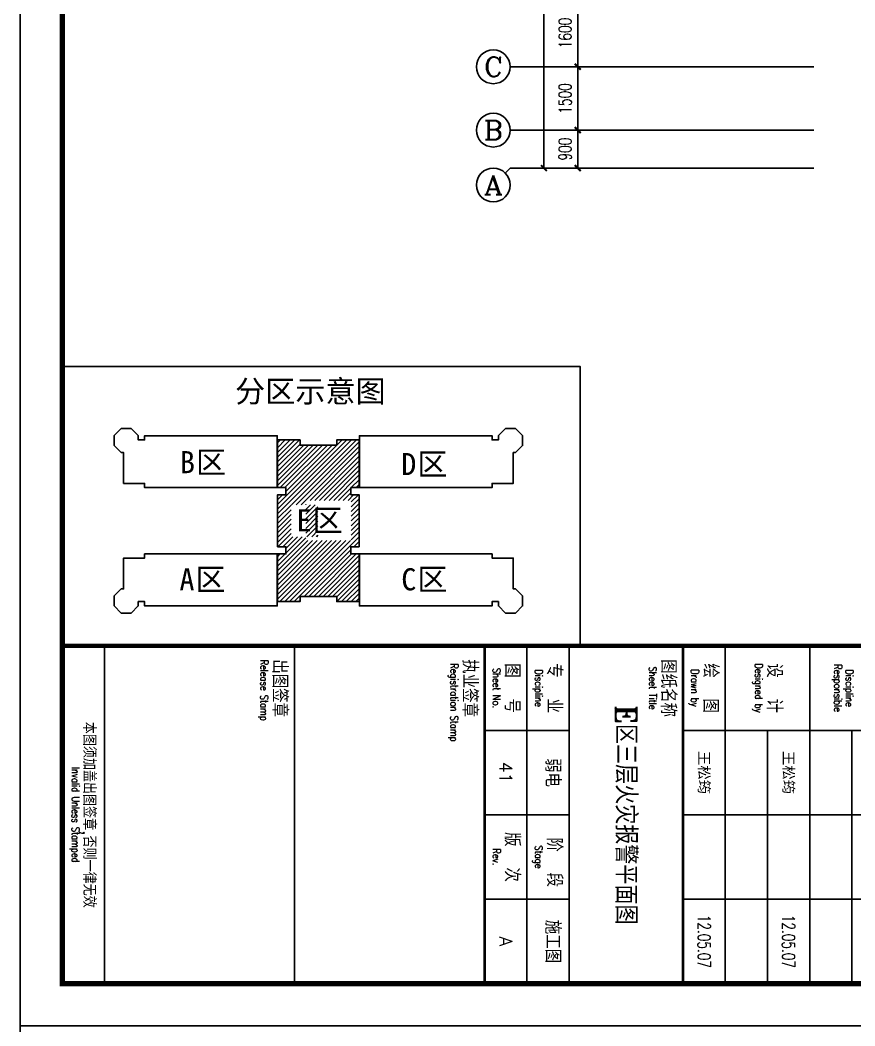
# Model space of a CAD drawing. Extents: x 190999 to 918899, y -200814 to 215286.
# Drawn here: x 666599 to 686368, y -81914 to -58091 of the extents above; entities that cross this region are included whole.
import ezdxf
from ezdxf.enums import TextEntityAlignment as Align

# ---------------------------------------------------------------- set-up
doc = ezdxf.new("R2010")
doc.units = 0
doc.header["$LTSCALE"] = 1000
doc.header["$MEASUREMENT"] = 0
doc.layers.get('Defpoints').update_dxf_attribs({"color": 1})
for name, color, linetype in [('AXIS', 3, 'Continuous'), ('AXIS_TEXT', 7, 'Continuous'), ('PUB_HATCH', 250, 'Continuous'), ('图框', 189, 'Continuous'), ('房间名称', 7, 'Continuous')]:
    doc.layers.add(name, color=color, linetype=linetype)
doc.styles.add('_TCH_AXIS', font='COMPLEX', dxfattribs={"bigfont": 'GBCBIG'})
doc.styles.add('COMPLEX', font='COMPLEX')
doc.styles.add('DIM_FONT', font='SIMPLEX', dxfattribs={"width": 0.7, "bigfont": 'GBCBIG'})
doc.styles.add('HT', font='simhei.ttf')
doc.styles.add('TKZ1_tjhts.shx', font='tjromant.shx', dxfattribs={"bigfont": 'tjhts.shx'})
doc.styles.add('TKZ2_tjkts.shx', font='tjromant.shx', dxfattribs={"bigfont": 'tjkts.shx'})
doc.styles.add('车', font='simhei.ttf')
doc.dimstyles.new('DIMN', dxfattribs={"dimtxt": 300, "dimasz": 100, "dimexe": 250, "dimexo": 300, "dimgap": 150, "dimtad": 1, "dimdec": 0, "dimzin": 0, "dimdsep": 46, "dimtxsty": 'DIM_FONT', "dimblk": 'ARCHTICK', "dimcen": 0.09, "dimclrt": 7, "dimazin": 2, "dimtfac": 1, "dimtdec": 0, "dimtix": 1, "dimtmove": 2, "dimatfit": 3, "dimfxl": 0, "dimtolj": 1, "dimtzin": 0, "dimarcsym": 0})

# ---------------------------------------------------------------- blocks, each defined once
blk = doc.blocks.new('TJAD_TK_A0')
at = {"layer": '图框'}
for p, q in [((2162, -441.7), (2162, 399.3)), ((2092, -284.7), (2092, -154.7)), ((2112, -284.7), (2112, -164.7)), ((2132, -284.7), (2132, -164.7)), ((2092, -244.7), (2152, -244.7)), ((2072, -254.7), (2152, -254.7)), ((2092, -264.7), (2152, -264.7)), ((2072, -274.7), (2152, -274.7)), ((2072, -311.7), (2152, -311.7)), ((2092, -311.7), (2092, -331.7)), ((2112, -311.7), (2112, -331.7)), ((2132, -311.7), (2132, -331.7)), ((2072, -321.7), (2152, -321.7)), ((2072, -376.7), (2152, -376.7)), ((2072, -421.7), (2152, -421.7)), ((973, -441.7), (2162, -441.7))]:
    blk.add_line(p, q, dxfattribs=at)
at = {"layer": '图框', "const_width": 1.2}
blk.add_lwpolyline([(2152, -431.7), (2152, 389.3), (998, 389.3), (998, -431.7)], close=True, dxfattribs=at)
at = {"layer": '图框'}
for points, const_width in [([(2072, 389.3), (2072, -431.7)], 1), ([(2072, -284.7), (2152, -284.7)], 0.6), ([(2072, -331.7), (2152, -331.7)], 0.6)]:
    blk.add_lwpolyline(points, dxfattribs=dict(at, const_width=const_width))
at = {"layer": '图框', "style": 'TKZ2_tjkts.shx', "width": 0.8}
for s, p in [('Discipline', (2082, -245.28)), ('Responsible', (2082, -248)), ('Designed by', (2082, -266.76)), ('Drawn by', (2082, -281.86)), ('Sheet Title', (2082, -291.86)), ('Discipline', (2082, -318.86)), ('Stage', (2122, -318.86)), ('Sheet No.', (2082, -328.86)), ('Rev.', (2122, -328.86)), ('Registration Stamp', (2085.41, -338.86)), ('Release Stamp', (2082.52, -383.86)), ('Invalid Unless Stamped', (2112, -428.53))]:
    blk.add_text(s, height=1.8, dxfattribs=at).set_placement(p, align=Align.MIDDLE_CENTER)
at = {"layer": '图框', "color": 0, "style": '车'}
for p in [(2102, -259.7), (2102, -279.7)]:
    blk.add_text('王松筠', height=2.5, dxfattribs=at).set_placement(p, align=Align.MIDDLE_CENTER)
at = {"layer": '图框', "color": 0, "style": 'TKZ1_tjhts.shx', "width": 0.7}
for p in [(2142, -259.7), (2142, -279.7)]:
    blk.add_text('12.05.07', height=3, dxfattribs=at).set_placement(p, align=Align.MIDDLE_CENTER)
at = {"layer": '图框', "style": 'TKZ2_tjkts.shx'}
for s, height, p in [('设  计', 3.6, (2082, -263.06)), ('绘  图', 3.6, (2082, -278.16)), ('图纸名称', 3.6, (2082, -288.16)), ('专  业', 3.6, (2082, -315.16)), (' 阶  段', 3.6, (2122, -315.16)), ('图  号', 3.6, (2082, -325.16)), ('版  次', 3.6, (2122, -325.16)), ('执业签章', 3.6, (2082, -335.16)), ('出图签章', 3.6, (2082, -380.16)), ('本图须加盖出图签章,否则一律无效', 3, (2112, -425.28))]:
    blk.add_text(s, height=height, dxfattribs=at).set_placement(p, align=Align.MIDDLE_CENTER)
at = {"layer": '图框', "color": 3, "style": 'TKZ1_tjhts.shx'}
for s, height, p in [('弱电', 3.6, (2102, -315.54)), ('施工图', 3.6, (2142, -315.54)), ('A', 3, (2142, -326.7))]:
    blk.add_text(s, height=height, dxfattribs=at).set_placement(p, align=Align.MIDDLE_CENTER)
blk = doc.blocks.new('_ArchTick')
at = {"const_width": 0.5}
blk.add_lwpolyline([(-0.7, -0.7), (0.7, 0.7)], dxfattribs=at)
blk = doc.blocks.new('*D665')
at = {"layer": 'AXIS', "color": 0, "lineweight": -2}
for p, q in [((680599, -60696), (679554, -60696)), ((679804, -61596), (679804, -60696)), ((680599, -61596), (679554, -61596))]:
    blk.add_line(p, q, dxfattribs=at)
at = {"layer": 'Defpoints', "color": 0}
for p in [(679804, -60696), (680899, -60696), (680899, -61596)]:
    blk.add_point(p, dxfattribs=at)
at = {"layer": 'AXIS', "color": 0, "lineweight": -2, "xscale": 100, "yscale": 100, "zscale": 100}
for p, rotation in [((679804, -60696), 90), ((679804, -61596), 270)]:
    blk.add_blockref('_ArchTick', p, dxfattribs=dict(at, rotation=rotation))
at = {"layer": 'AXIS', "color": 7, "insert": (679504, -61146), "char_height": 300, "attachment_point": 5, "rotation": 90, "style": 'DIM_FONT'}
blk.add_mtext('\\A1;900', dxfattribs=at)
blk = doc.blocks.new('*D666')
at = {"layer": 'AXIS', "color": 0, "lineweight": -2}
for p, q in [((680599, -59196), (679554, -59196)), ((679804, -60696), (679804, -59196)), ((680599, -60696), (679554, -60696))]:
    blk.add_line(p, q, dxfattribs=at)
at = {"layer": 'Defpoints', "color": 0}
for p in [(679804, -59196), (680899, -59196), (680899, -60696)]:
    blk.add_point(p, dxfattribs=at)
at = {"layer": 'AXIS', "color": 0, "lineweight": -2, "xscale": 100, "yscale": 100, "zscale": 100}
for p, rotation in [((679804, -59196), 90), ((679804, -60696), 270)]:
    blk.add_blockref('_ArchTick', p, dxfattribs=dict(at, rotation=rotation))
at = {"layer": 'AXIS', "color": 7, "insert": (679504, -59946), "char_height": 300, "attachment_point": 5, "rotation": 90, "style": 'DIM_FONT'}
blk.add_mtext('\\A1;1500', dxfattribs=at)
blk = doc.blocks.new('*D667')
at = {"layer": 'AXIS', "color": 0, "lineweight": -2}
for p, q in [((680599, -57596), (679554, -57596)), ((679804, -59196), (679804, -57596)), ((680599, -59196), (679554, -59196))]:
    blk.add_line(p, q, dxfattribs=at)
at = {"layer": 'Defpoints', "color": 0}
for p in [(679804, -57596), (680899, -57596), (680899, -59196)]:
    blk.add_point(p, dxfattribs=at)
at = {"layer": 'AXIS', "color": 0, "lineweight": -2, "xscale": 100, "yscale": 100, "zscale": 100}
for p, rotation in [((679804, -57596), 90), ((679804, -59196), 270)]:
    blk.add_blockref('_ArchTick', p, dxfattribs=dict(at, rotation=rotation))
at = {"layer": 'AXIS', "color": 7, "insert": (679504, -58396), "char_height": 300, "attachment_point": 5, "rotation": 90, "style": 'DIM_FONT'}
blk.add_mtext('\\A1;1600', dxfattribs=at)
blk = doc.blocks.new('*D692')
at = {"layer": 'AXIS', "color": 0, "lineweight": -2}
for p, q in [((680599, 26404), (678754, 26404)), ((679004, -61596), (679004, 26404)), ((680599, -61596), (678754, -61596))]:
    blk.add_line(p, q, dxfattribs=at)
at = {"layer": 'Defpoints', "color": 0}
for p in [(679004, 26404), (680899, 26404), (680899, -61596)]:
    blk.add_point(p, dxfattribs=at)
at = {"layer": 'AXIS', "color": 0, "lineweight": -2, "xscale": 100, "yscale": 100, "zscale": 100}
for p, rotation in [((679004, 26404), 90), ((679004, -61596), 270)]:
    blk.add_blockref('_ArchTick', p, dxfattribs=dict(at, rotation=rotation))
at = {"layer": 'AXIS', "color": 7, "insert": (678704, -17596), "char_height": 300, "attachment_point": 5, "rotation": 90, "style": 'DIM_FONT'}
blk.add_mtext('\\A1;88000', dxfattribs=at)
blk = doc.blocks.new('_AXISO')
blk.add_circle((0, 0), 0.5)
at = {"layer": 'AXIS_TEXT', "style": 'COMPLEX', "width": 1.041667}
blk.add_attdef('A', text='', height=0.56, dxfattribs=at).set_placement((-0.25, -0.28), (0.25, -0.28), align=Align.FIT)

msp = doc.modelspace()

# ---------------------------------------------------------------- hatches: boundary and pattern name
at = {"layer": 'PUB_HATCH'}
h = msp.add_hatch(dxfattribs=at)
h.set_pattern_fill('ANSI31', color=256, scale=50, style=0)
h.set_pattern_definition([(45, (49665.26, 1164298.1), (-56.1266008, 56.1266008), [])])
edge = h.paths.add_edge_path(flags=16)
edge.add_line((673019.7, -70327.8), (673650.3, -70327.8))
edge.add_line((673650.3, -70327.8), (673650.3, -69570.2))
edge.add_line((673650.3, -69570.2), (673019.7, -69570.2))
edge.add_line((673019.7, -69570.2), (673019.7, -70327.8))
edge.add_line((673365.3, -70419.3), (674438.9, -70419.3))
edge.add_line((674438.9, -70419.3), (674438.9, -69466.8))
edge.add_line((674438.9, -69466.8), (673365.3, -69466.8))
edge.add_line((673365.3, -69466.8), (673365.3, -70419.3))
h.paths.add_polyline_path([(673662.1, -71739.2), (674097, -71739.2), (674097, -71864.2), (674629.5, -71864.2), (674629.5, -70734.2), (674432, -70734.2), (674432, -70564.2), (674627, -70564.2), (674627, -69334.2), (674432, -69334.2), (674432, -69164.2), (674629.5, -69164.2), (674629.5, -68034.2), (674097, -68034.2), (674097, -68159.2), (673227.1, -68159.2), (673227.1, -68034.2), (672694.6, -68034.2), (672694.6, -69164.2), (672892.1, -69164.2), (672892.1, -69334.2), (672697.1, -69334.2), (672697.1, -70564.2), (672892.1, -70564.2), (672892.1, -70734.2), (672694.6, -70734.2), (672694.6, -71864.2), (673227.1, -71864.2), (673227.1, -71739.2)])

# ---------------------------------------------------------------- linework, layer by layer
msp.add_lwpolyline([(667598.5, -72913.5), (679864, -72913.5), (679864, -66296), (667598.5, -66296)], close=True)
for points in [[(672689.6, -68034.2), (672689.6, -69164.2), (669547, -69164.2), (669547, -69064.2), (669047, -69064.2), (669047, -68334.2), (668993.9, -68334.2), (668827, -68167.3), (668827, -67931.2), (668994, -67764.2), (669230.1, -67764.2), (669397.1, -67931.2), (669397.1, -68034.2), (669547, -68034.2), (669547, -67934.2), (672689.6, -67934.2), (672689.6, -68034.2)], [(674634.5, -68034.2), (674634.5, -69164.2), (677777, -69164.2), (677777, -69064.2), (678277.1, -69064.2), (678277.1, -68334.2), (678330.2, -68334.2), (678497.1, -68167.3), (678497.1, -67931.2), (678330.1, -67764.2), (678094, -67764.2), (677927, -67931.2), (677927, -68034.2), (677777, -68034.2), (677777, -67934.2), (674634.5, -67934.2), (674634.5, -68034.2)], [(673662.1, -71739.2), (674097, -71739.2), (674097, -71864.2), (674629.5, -71864.2), (674629.5, -71864.2), (674629.5, -70734.2), (674432, -70734.2), (674432, -70564.2), (674627, -70564.2), (674627, -69334.2), (674432, -69334.2), (674432, -69164.2), (674629.5, -69164.2), (674629.5, -68034.2), (674097, -68034.2), (674097, -68159.2), (673227.1, -68159.2), (673227.1, -68034.2), (672694.6, -68034.2), (672694.6, -69164.2), (672892.1, -69164.2), (672892.1, -69334.2), (672697.1, -69334.2), (672697.1, -70564.2), (672892.1, -70564.2), (672892.1, -70734.2), (672694.6, -70734.2), (672694.6, -71864.2), (672694.6, -71864.2), (673227.1, -71864.2), (673227.1, -71739.2), (673662.1, -71739.2)], [(672689.6, -71864.2), (672689.6, -70734.2), (669547, -70734.2), (669547, -70834.2), (669047, -70834.2), (669047, -71564.2), (668993.9, -71564.2), (668827, -71731.1), (668827, -71967.2), (668994, -72134.2), (669230.1, -72134.2), (669397.1, -71967.2), (669397.1, -71864.2), (669547, -71864.2), (669547, -71964.2), (672689.6, -71964.2), (672689.6, -71864.2)], [(674634.5, -71864.2), (674634.5, -70734.2), (677777, -70734.2), (677777, -70834.2), (678277.1, -70834.2), (678277.1, -71564.2), (678330.2, -71564.2), (678497.1, -71731.1), (678497.1, -71967.2), (678330.1, -72134.2), (678094, -72134.2), (677927, -71967.2), (677927, -71864.2), (677777, -71864.2), (677777, -71964.2), (674634.5, -71964.2), (674634.5, -71864.2)]]:
    msp.add_lwpolyline(points)
at = {"layer": 'AXIS'}
for p, q in [((685398.5, -59196.3), (678204.1, -59196.3)), ((685398.5, -60696.3), (678204.1, -60696.3)), ((678086.9, -61713.5), (678204.1, -61596.3)), ((685398.5, -61596.3), (678204.1, -61596.3))]:
    msp.add_line(p, q, dxfattribs=at)

# ---------------------------------------------------------------- block references
ref = msp.add_blockref('_AXISO', (677804.1, -59196.3), dxfattribs=dict(at, xscale=800, yscale=800, zscale=800))
ref.add_attrib('A', 'C', dxfattribs={"layer": 'AXIS_TEXT', "height": 452.5, "style": '_TCH_AXIS', "width": 1.4}).set_placement((677577.8, -59422.6), (678030.4, -59422.6), align=Align.FIT)
ref = msp.add_blockref('_AXISO', (677804.1, -60696.3), dxfattribs=dict(at, xscale=800, yscale=800, zscale=800))
ref.add_attrib('A', 'B', dxfattribs={"layer": 'AXIS_TEXT', "height": 452.5, "style": '_TCH_AXIS', "width": 1.235294}).set_placement((677577.8, -60922.6), (678030.4, -60922.6), align=Align.FIT)
ref = msp.add_blockref('_AXISO', (677804.1, -61996.3), dxfattribs=dict(at, xscale=800, yscale=800, zscale=800))
ref.add_attrib('A', 'A', dxfattribs={"layer": 'AXIS_TEXT', "height": 452.5, "style": '_TCH_AXIS', "width": 1.166667}).set_placement((677577.8, -62222.6), (678030.4, -62222.6), align=Align.FIT)
at = {"layer": '图框', "xscale": 100, "yscale": 100, "zscale": 100, "rotation": 270}
msp.add_blockref('TJAD_TK_A0', (710768.8, 134286.5), dxfattribs=at)
at = {"layer": '图框', "xscale": 100, "yscale": 100, "zscale": 100}
msp.add_blockref('TJAD_TK_A0', (450398.6, -52243.2), dxfattribs=at)

# ---------------------------------------------------------------- texts
at = {"layer": '图框', "color": 3, "style": 'TKZ1_tjhts.shx'}
for s, height, p in [('E区三层火灾报警平面图', 500, (680948.5, -76913.5)), ('41', 300, (678098.5, -75913.5))]:
    msp.add_text(s, height=height, rotation=270, dxfattribs=at).set_placement(p, align=Align.MIDDLE_CENTER)
at = {"layer": '房间名称', "style": 'HT'}
for s, height, p in [('分区示意图', 522.78, (671689.8, -67143.7)), ('B', 522.8, (670384, -68822.5)), ('区', 522.8, (670762.1, -68822.5)), ('D', 522.8, (675626, -68867.7)), ('区', 522.8, (676004.1, -68867.7)), ('E', 522.8, (673146, -70201.5)), ('区', 522.8, (673524.1, -70201.5)), ('A', 522.8, (670372.2, -71598.8)), ('区', 522.8, (670750.3, -71598.8)), ('C', 522.8, (675626, -71596.9)), ('区', 522.8, (676004.1, -71596.9))]:
    msp.add_text(s, height=height, dxfattribs=at).set_placement(p)

# ---------------------------------------------------------------- dimensions: what is measured, and where the dimension line sits
at = {"layer": 'AXIS'}
for p1, p2, distance, picture, middle in [((680898.5, -61596.3), (680898.5, 26403.7), 1894.4, '*D692', (678704.1, -17596.3)), ((680898.5, -59196.3), (680898.5, -57596.3), 1094.4, '*D667', (679504.1, -58396.3)), ((680898.5, -60696.3), (680898.5, -59196.3), 1094.4, '*D666', (679504.1, -59946.3)), ((680898.5, -61596.3), (680898.5, -60696.3), 1094.4, '*D665', (679504.1, -61146.3))]:
    dim = msp.add_aligned_dim(p1=p1, p2=p2, distance=distance, dimstyle='DIMN', dxfattribs=at)
    dim.commit()
    dim.dimension.update_dxf_attribs({"geometry": picture, "text_midpoint": middle})

doc.saveas('drawing.dxf')
